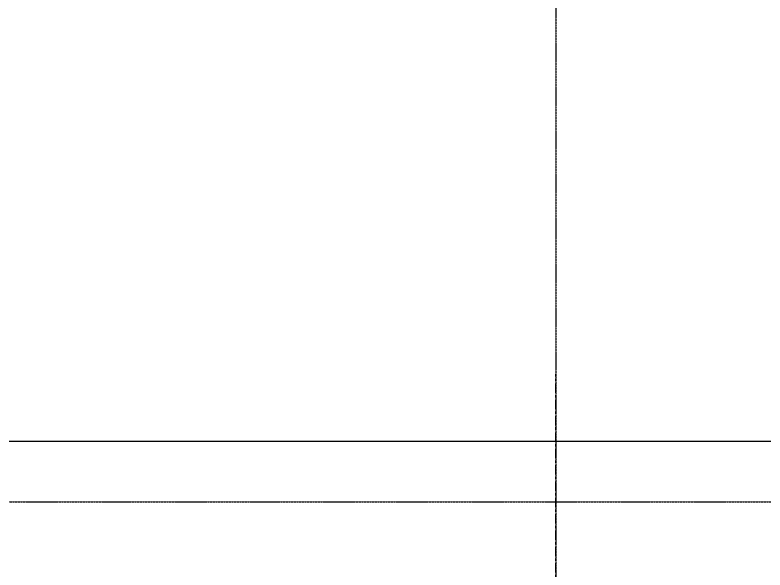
# Model space of a CAD drawing. Header units: millimetres. Extents: x -4391136 to -1798569, y -886572 to -291056.
# Drawn here: x -2124310 to -2110235, y -380710 to -370288 of the extents above; entities that cross this region are included whole.
import ezdxf
from ezdxf.enums import TextEntityAlignment as Align

# ---------------------------------------------------------------- set-up
doc = ezdxf.new("R2010")
doc.units = ezdxf.units.MM
for name, pattern in [('CENTER', [50.8, 31.75, -6.35, 6.35, -6.35]), ('TA_GL_000.70000', [1.925, 0.7, -0.175, 0.175, -0.175, 0.7]), ('Xref-C-1-PP17-AR-2214-01-B$0$DPA_Grid _ Level 100', [10, 5.5, -1.6, 1.3, -1.6])]:
    doc.linetypes.add(name, pattern=pattern)
doc.layers.add('000 - 0_HIDE_OBJ_FRAMING_DEF_DIMS', color=250, linetype='Continuous', plot=False)
for name, color, linetype in [('000 - 0_SYM_DWG_GRID-BUBBLE_MAIN_COLOR_1', 1, 'Continuous'), ('000 - 0_SYM_DWG_GRIDLINE_MAIN_COLOR_251', 251, 'Continuous'), ('000 - GRID', 251, 'CENTER'), ('_PP-Dim', 1, 'Continuous')]:
    doc.layers.add(name, color=color, linetype=linetype)
doc.styles.add('Arial', font='arial.ttf', dxfattribs={"height": 1500})
doc.styles.add('TA', font='', dxfattribs={"height": 4.5})
doc.styles.get('TA').set_extended_font_data('Cordia New')

# ---------------------------------------------------------------- blocks, each defined once
blk = doc.blocks.new('W-1-PP17-ENT2_REV00_20260526-152612_EX_LOPF-1')
at = {"layer": '000 - 0_HIDE_OBJ_FRAMING_DEF_DIMS', "linetype": 'Xref-C-1-PP17-AR-2214-01-B$0$DPA_Grid _ Level 100'}
for p, q in [((0, 12055), (0, -34224)), ((-29476, -24200), (7016, -24200))]:
    blk.add_line(p, q, dxfattribs=at)
blk = doc.blocks.new('A$Cbc3bdfda')
at = {"layer": '_PP-Dim'}
blk.add_lwpolyline([(0, -400), (775, -400), (775, 0), (0, 0)], close=True, dxfattribs=at)
blk = doc.blocks.new('*U1512')
at = {"layer": '000 - 0_SYM_DWG_GRID-BUBBLE_MAIN_COLOR_1'}
blk.add_line((58.75, 0), (53.75, 0), dxfattribs=at)
blk.add_circle((63.75, 0), 5, dxfattribs=at)
at = {"layer": '000 - 0_SYM_DWG_GRIDLINE_MAIN_COLOR_251', "color": 0, "linetype": 'ByBlock', "ltscale": 5}
blk.add_line((20, 0), (-354.52, 0), dxfattribs=at)
at = {"layer": '000 - 0_SYM_DWG_GRIDLINE_MAIN_COLOR_251', "color": 3}
blk.add_point((-334.52, 0), dxfattribs=at)
at = {"layer": '000 - 0_SYM_DWG_GRIDLINE_MAIN_COLOR_251', "color": 0}
blk.add_point((0, 0), dxfattribs=at)
at = {"style": 'TA', "flags": 1}
blk.add_attdef('LOCATION', (6, -6), '', height=4.5, rotation=270, dxfattribs=at)
at = {"layer": '000 - 0_SYM_DWG_GRID-BUBBLE_MAIN_COLOR_1', "style": 'Arial'}
blk.add_attdef('GRID-HEAD', text='', height=4, rotation=90, dxfattribs=at).set_placement((63.75, 0), align=Align.MIDDLE_CENTER)
blk = doc.blocks.new('W-1-PP17-ENT2_REV00_20260527-020919_ELEVATION_2_DIMS')
at = {"layer": '000 - GRID', "linetype": 'TA_GL_000.70000', "xscale": 50.00000000000038, "yscale": 50.00000000000038, "zscale": 50.00000000000038, "rotation": 270}
blk.add_blockref('*U1512', (0, 101070), dxfattribs=at).add_auto_attribs({'GRID-HEAD': '2-A'})

msp = doc.modelspace()

# ---------------------------------------------------------------- block references
at = {"layer": '_PP-Dim'}
msp.add_blockref('W-1-PP17-ENT2_REV00_20260526-152612_EX_LOPF-1', (-2114159.8, -355232.7), dxfattribs=at)

# ---------------------------------------------------------------- next in the draw order: block references
msp.add_blockref('W-1-PP17-ENT2_REV00_20260527-020919_ELEVATION_2_DIMS', (-2114159.8, -495830.4))
at = {"layer": '_PP-Dim', "xscale": 50, "yscale": 50, "zscale": 50}
msp.add_blockref('A$Cbc3bdfda', (-2146997.8, -378297.9), dxfattribs=at)

doc.saveas('drawing.dxf')
